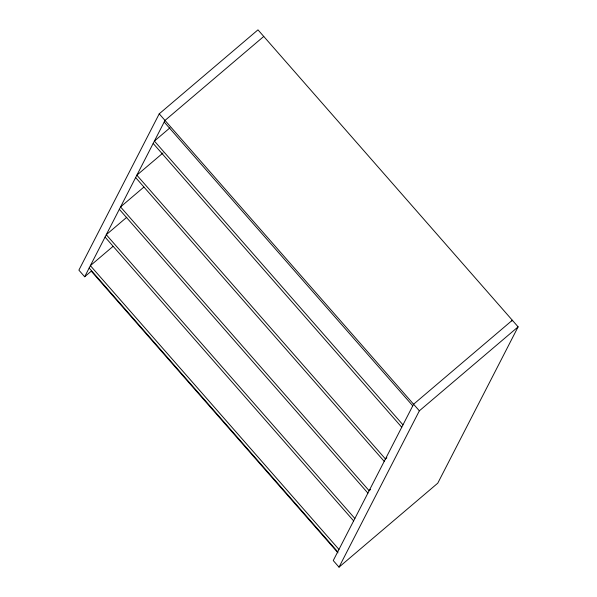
<?xml version="1.0" encoding="UTF-8"?>
<svg xmlns="http://www.w3.org/2000/svg" width="597" height="597" viewBox="0 0 597 597"><rect width="100%" height="100%" fill="white"/><g stroke="black" fill="none" stroke-linecap="round" stroke-linejoin="round"><path stroke-width="0.9" d="M511.927 321.044L512.33 320.246L413.579 404.229L333.245 560.553L339.021 567.15L437.773 483.167L518.114 326.85L257.979 29.85L159.227 113.833L78.886 270.15L84.67 276.754L91.251 271.157L337.984 552.852M84.67 276.754L165.003 120.43L263.755 36.447M339.021 567.15L419.363 410.826L518.114 326.85M169.958 127.833L154.407 141.064L402.975 424.863M163.033 152.936L136.87 175.182L385.446 458.981L386.856 457.78M143.892 187.077L120.557 206.92L369.133 490.719L370.543 489.518M126.788 217.256L106.281 234.696L354.857 518.494M113.005 246.397L90.378 265.643L338.954 549.441M159.227 113.833L419.363 410.826M164.19 122.019L412.766 405.818M153.183 143.444L401.751 427.243M135.646 177.563L384.222 461.362M119.333 209.301L367.909 493.1M105.057 237.076L353.633 520.875M89.154 268.023L337.73 551.822"/></g></svg>
